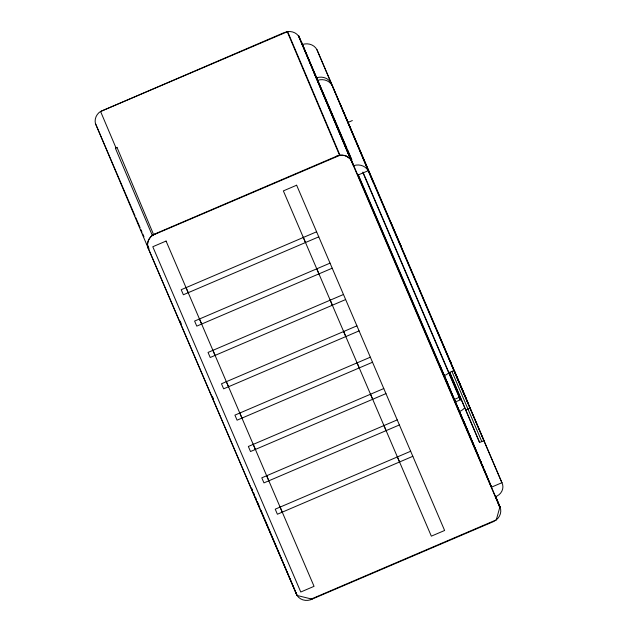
<?xml version="1.0" encoding="UTF-8"?>
<svg xmlns="http://www.w3.org/2000/svg" width="632" height="632" viewBox="0 0 632 632"><rect width="100%" height="100%" fill="white"/><g stroke="black" fill="none" stroke-linecap="round" stroke-linejoin="round"><path stroke-width="0.95" d="M310.304 599.444L496.278 519.891A12.032 11.005 -23 0 0 500.663 509.274L495.322 496.009L499.928 506.888L496.278 519.891L493.616 521.55L310.47 599.823A12.032 11.005 -23 0 1 297.079 595.478L295.879 592.8M101.341 111.145L284.226 32.572L287.639 31.632A12.032 11.005 -23 0 1 298.359 35.795L299.623 37.952M153.615 234.638L116.983 147.351L115.411 148.291L152.304 235.396C148.172 238.477 146.095 244.497 148.607 249.198M498.277 503.672L499.809 507.291L350.728 159.438C348.185 156.254 343.998 154.808 340 155.282L287.639 31.632L100.575 111.469L98.963 112.63A12.032 11.005 -23 0 0 95.416 123.477L147.777 247.128L297.079 595.478L312.161 599.176M116.983 147.351L116.051 148.022L100.575 111.469M153.868 234.456C149.46 236.897 146.632 242.103 147.777 247.128M336.121 156.42C339.171 154.943 342.86 154.737 346.028 155.97M459.504 411.448L460.886 410.847A10.665 9.749 -23 0 0 464.378 408.075M347.916 122.45L352.348 120.554M154.579 234.085L337.053 156.025M340 155.282L152.304 235.396L155.512 233.682M357.799 175.151L368.195 170.703L332.069 85.399A12.521 11.447 -23 0 0 317.596 80.343M316.632 231.778L181.202 289.709L183.367 294.765L318.805 236.834M330.038 263.141L194.601 321.072L196.773 326.128L332.211 268.197M343.476 294.488L208.039 352.427L210.211 357.483L345.641 299.544M356.914 325.843L221.477 383.774L223.649 388.83L359.079 330.899M370.352 357.191L234.914 415.129L237.079 420.185L372.517 362.247M383.79 388.546L248.352 446.476L250.517 451.532L385.955 393.602M454.139 370.455L484.009 440.599L479.585 442.495L449.715 372.351L454.139 370.455L468.036 402.884M397.228 419.893L261.79 477.832L263.955 482.888L399.392 424.949M454.368 399.424L459.456 397.252L460.523 399.764L455.435 401.944M465.681 410.065L470.113 408.169M463.074 419.869L358.241 175.151M410.666 451.248L275.228 509.179L277.393 514.235L412.83 456.304M495.599 496.665L496.981 496.065A10.665 9.749 -23 0 0 501.927 482.706L491.522 487.154L440.259 366.11M499.928 506.888L351.969 161.547L350.468 159.09L298.644 35.669L343.634 140.644M350.665 159.422L298.359 35.795M346.194 156.049L350.468 159.09M259.752 507.472L257.303 501.547M400.688 245.406L401.202 246.599L390.868 222.219M302.42 44.509A12.521 11.447 -23 0 1 316.893 49.573L464.765 394.976A10.665 9.741 -23.4 0 1 465.626 397.583M316.893 49.573L501.958 482.801L368.164 170.616M481.797 441.547L451.927 371.403M449.715 372.351L479.585 442.495M362.918 172.046L460.523 399.764M363.092 173.05L460.301 399.858L459.235 397.346M343.721 140.904L345.578 145.178M345.665 145.447L346.834 148.165M347.521 149.713L349.267 153.813M349.464 154.248L351.89 159.959M358.107 174.471L447.63 383.276A12.032 11.005 -23 0 1 448.372 386.049M351.629 159.722L316.529 77.823A12.521 11.447 -23 0 1 331.002 82.887M313.835 72.34L353.328 165.505M95.416 123.477L135.027 215.907M135.801 217.716L140.075 227.686M140.849 229.495L142.018 232.213M142.793 234.03L143.962 236.747M147.066 243.999L149.01 248.526M180.081 321.017L181.242 323.734M212.312 396.225L213.482 398.942M148.125 248.076L296.376 593.962M436.973 330.26L464.354 394.897M340.293 104.201L350.823 129.07M345.988 117.971L373.386 182.632M478.116 455.151L463.161 419.838L477.681 454.282M478.882 456.96L479.649 458.769L478.835 457.007M480.802 461.486L481.568 463.296M482.334 465.105L483.488 467.822M484.254 469.631L485.4 472.349M486.166 474.166L486.94 475.975M495.757 496.799L499.975 506.761M443.269 373.101L491.372 486.695M287.212 31.639L339.574 155.282M397.267 456.596L399.55 461.984M383.829 425.241L386.113 430.629M370.392 393.894L372.675 399.282M356.962 362.539L359.237 367.927M343.524 331.192L345.807 336.579M330.086 299.837L332.369 305.224M316.648 268.489L318.931 273.877M303.21 237.134L305.493 242.522M279.984 506.769L282.259 512.157M266.546 475.414L268.821 480.802M253.108 444.067L255.391 449.455M239.67 412.712L241.953 418.1M226.232 381.365L228.515 386.752M212.794 350.01L215.078 355.397M199.357 318.662L201.64 324.05M186.298 288.208L188.202 292.695M251.639 488.181L252.389 489.966M253.527 492.636L254.277 494.422M255.415 497.092L256.165 498.877M260.961 510.19L262.114 512.915M262.88 514.732L264.034 517.45M264.808 519.267L297.079 595.478M480.367 460.633L481.513 463.351M482.279 465.168L483.433 467.885M484.199 469.702L485.352 472.42M316.458 78.455L301.267 41.783L353.723 165.647A12.521 11.447 -23 0 1 368.195 170.703M450.663 361.662A10.665 9.749 -23 0 1 451.524 364.269M449.202 372.24A10.665 9.749 -23 0 1 444.336 375.621M465.831 397.488A10.665 9.749 -23 0 1 466.692 400.103M166.074 241.061L152.794 246.741L300.777 592.01L314.057 586.33L166.074 241.061M296.637 185.215L283.365 190.896L431.34 536.157L444.62 530.477L296.637 185.215"/></g></svg>
